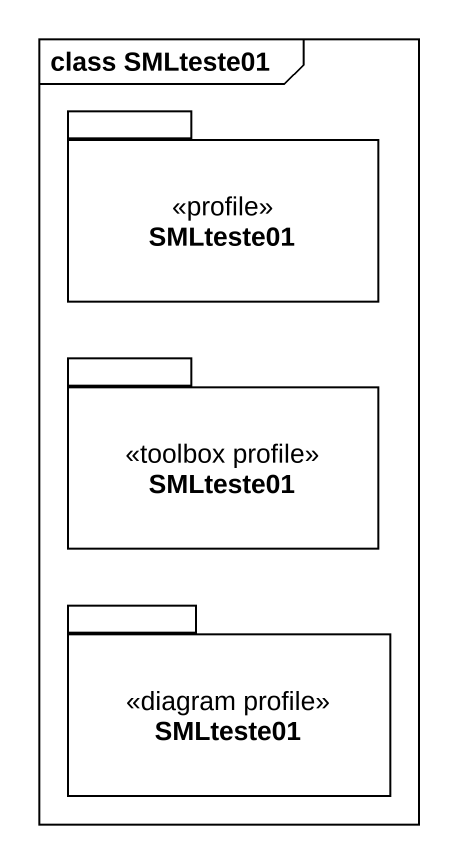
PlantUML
@startuml
mainframe class SMLteste01
package SMLteste01 <<profile>> {
}
package "SMLteste01" as SMLteste01_2 <<toolbox profile>> {
}
package "SMLteste01" as SMLteste01_3 <<diagram profile>> {
}
@enduml
